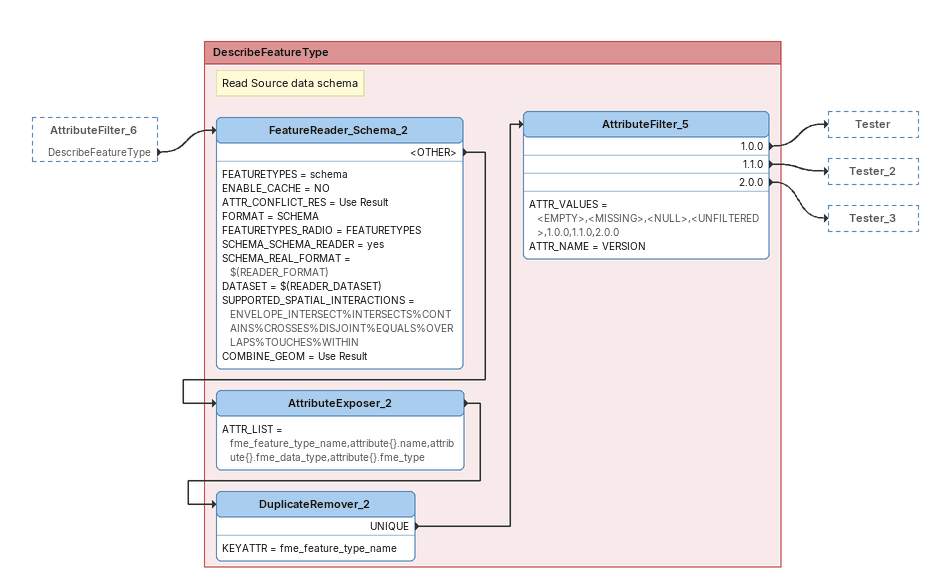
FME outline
AttributeFilter_6 [outside]
    DescribeFeatureType -> FeatureReader_Schema_2

Bookmark: DescribeFeatureType
Note: Read Source data schema
FeatureReader_Schema_2
    FEATURETYPES = schema
    ENABLE_CACHE = NO
    ATTR_CONFLICT_RES = Use Result
    FORMAT = SCHEMA
    FEATURETYPES_RADIO = FEATURETYPES
    SCHEMA_SCHEMA_READER = yes
    SCHEMA_REAL_FORMAT = $(READER_FORMAT)
    DATASET = $(READER_DATASET)
    SUPPORTED_SPATIAL_INTERACTIONS = ENVELOPE_INTERSECT%INTERSECTS%CONTAINS%CROSSES%DISJOINT%EQUALS%OVERLAPS%TOUCHES%WITHIN
    COMBINE_GEOM = Use Result
    <OTHER> -> AttributeExposer_2
AttributeExposer_2
    ATTR_LIST = fme_feature_type_name,attribute{}.name,attribute{}.fme_data_type,attribute{}.fme_type
    -> DuplicateRemover_2
DuplicateRemover_2
    KEYATTR = fme_feature_type_name
    UNIQUE -> AttributeFilter_5
AttributeFilter_5
    ATTR_VALUES = <EMPTY>,<MISSING>,<NULL>,<UNFILTERED>,1.0.0,1.1.0,2.0.0
    ATTR_NAME = VERSION
    1.0.0 -> Tester
    1.1.0 -> Tester_2
    2.0.0 -> Tester_3
